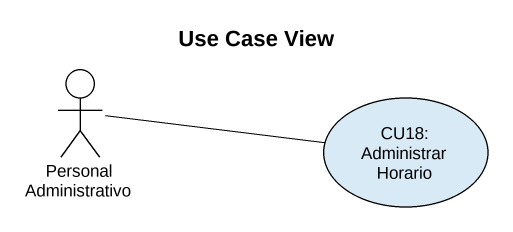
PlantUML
@startuml
title Use Case View
actor "Personal Administrativo" as Personal_Administrativo
usecase "CU18: Administrar Horario" as CU18_Administrar_Horario
Personal_Administrativo -right- CU18_Administrar_Horario
@enduml
